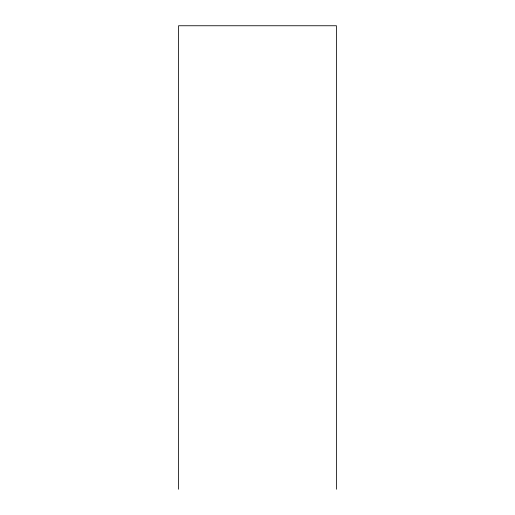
<?xml version="1.0" encoding="UTF-8"?>
<svg xmlns="http://www.w3.org/2000/svg" width="515" height="515" viewBox="0 0 515 515"><rect width="100%" height="100%" fill="white"/><g stroke="black" fill="none" stroke-linecap="round" stroke-linejoin="round"><path stroke-width="0.77" d="M336.437 489.25L336.437 25.75L178.563 25.75L178.563 489.25"/></g></svg>
